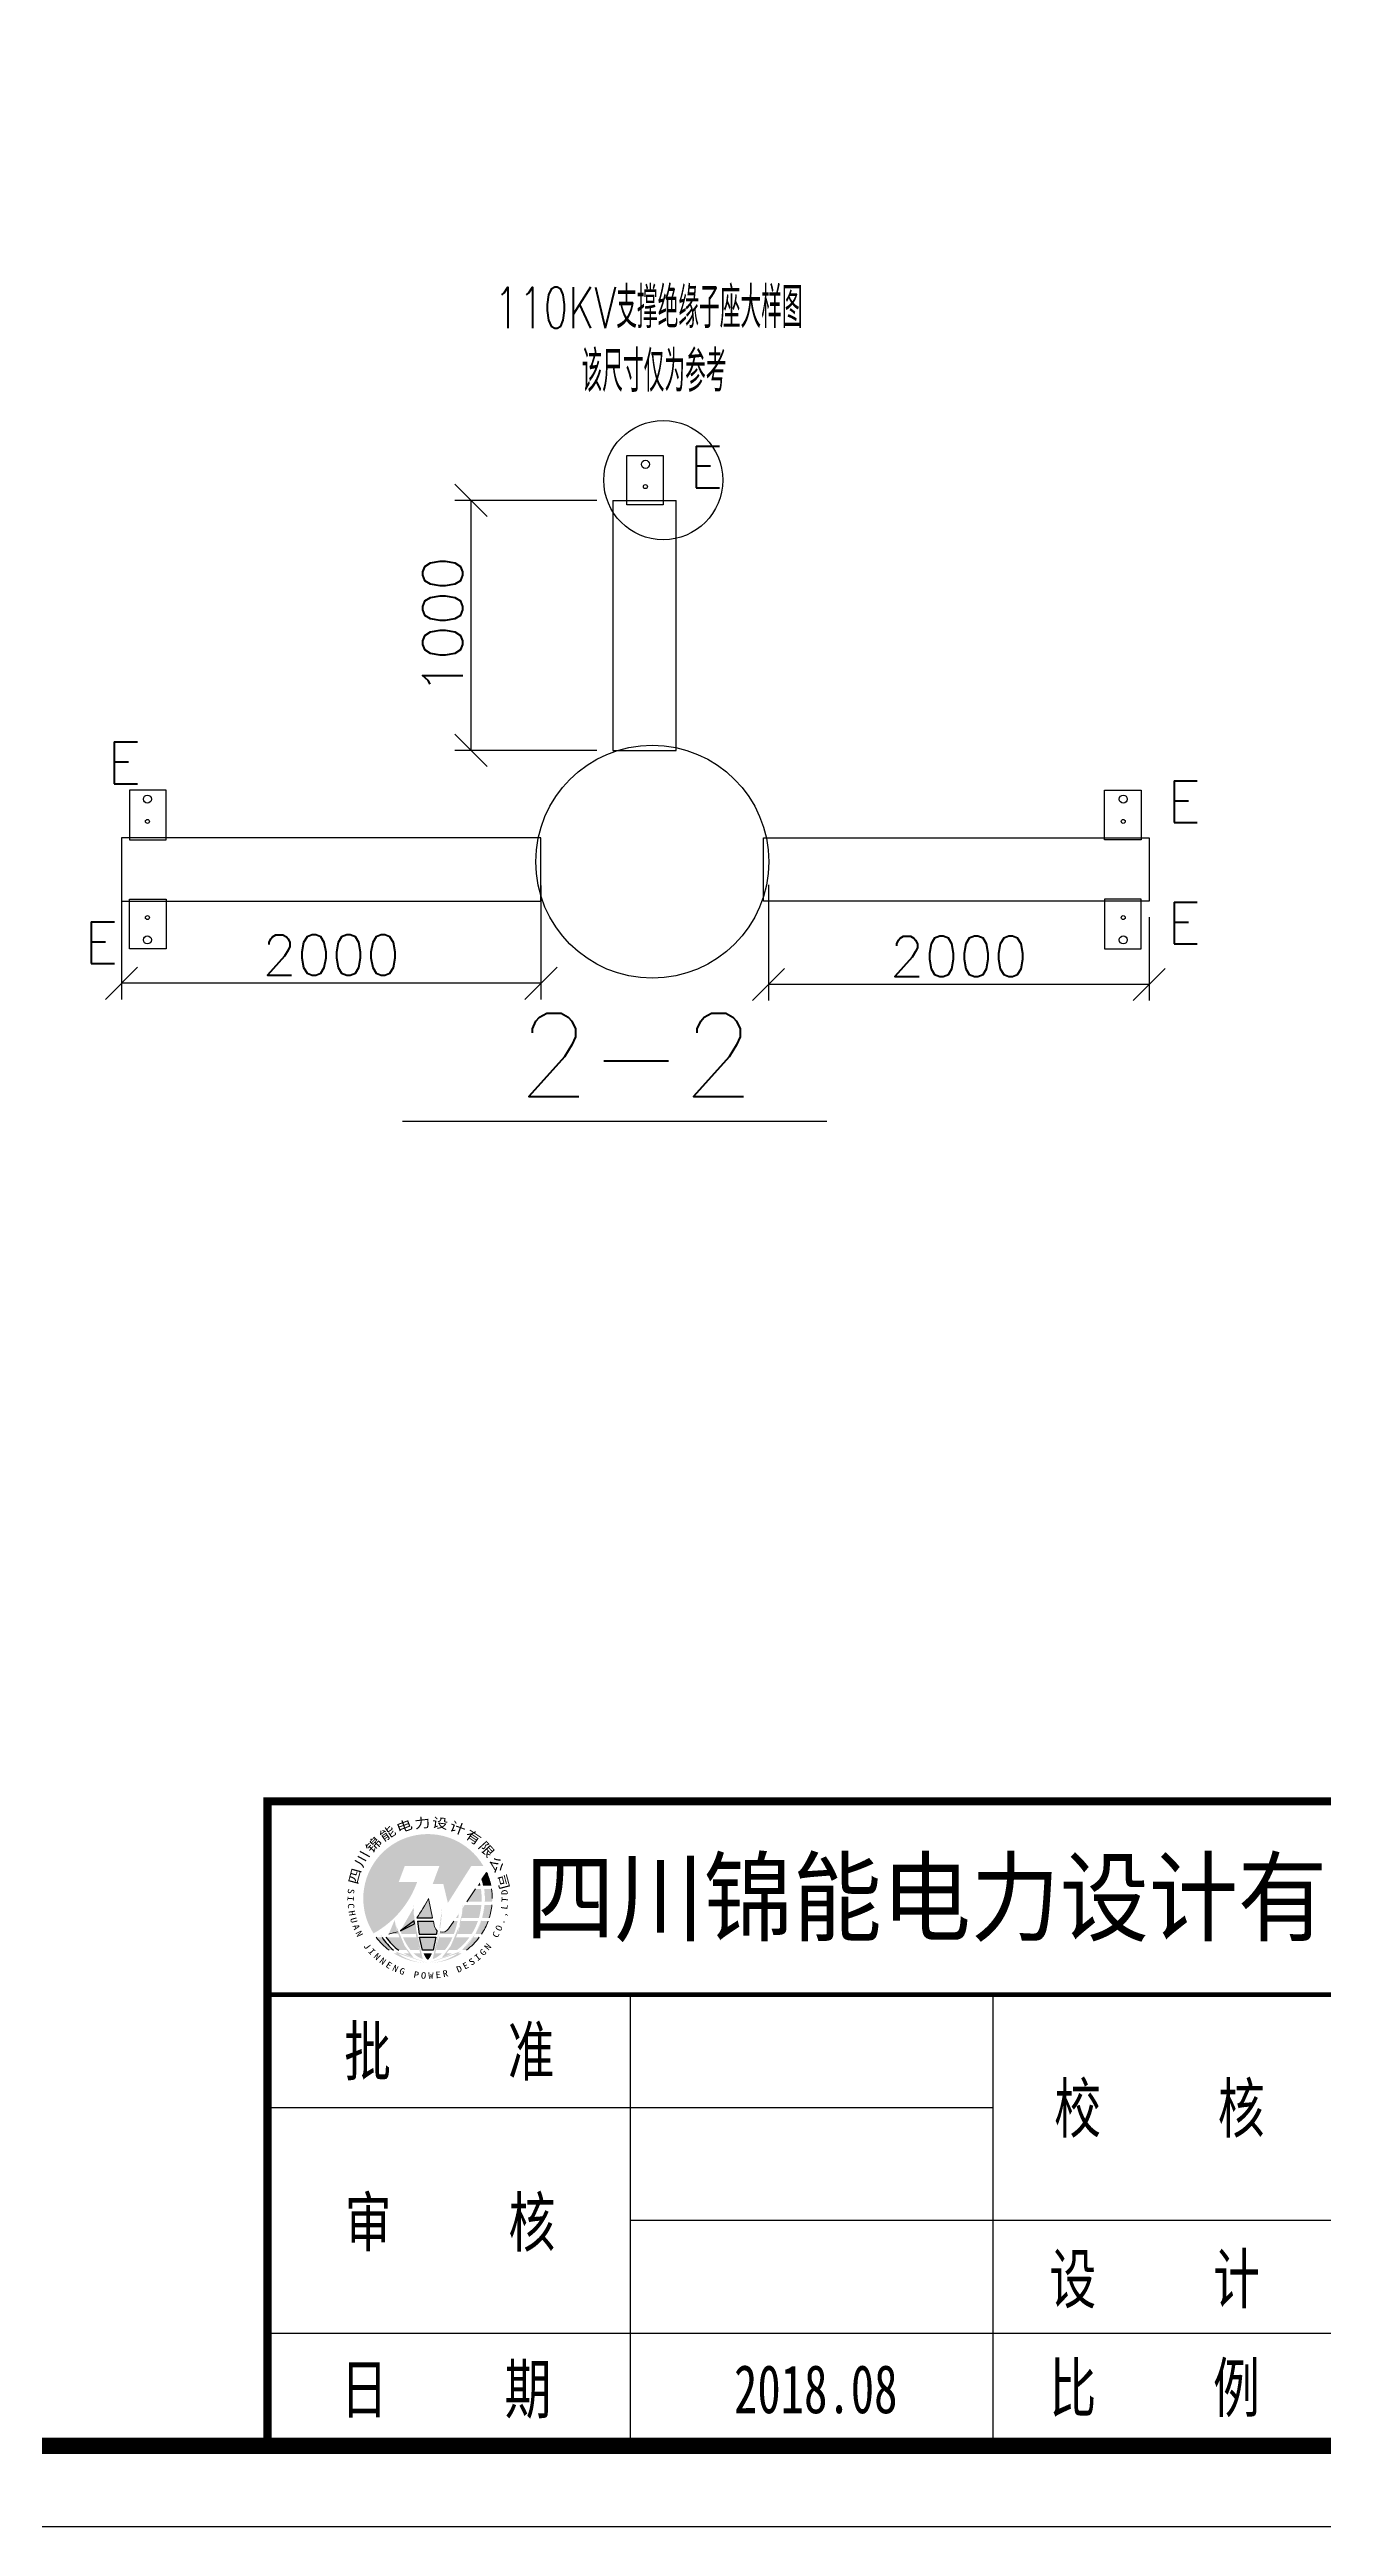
# Model space of a CAD drawing. Header units: inches. Extents: x 16 to 946, y -28 to 305.
# Drawn here: x 747.2 to 826.3, y 1.9 to 155.6 of the extents above; entities that cross this region are included whole.
import ezdxf

# ---------------------------------------------------------------- set-up
doc = ezdxf.new("R2010")
doc.units = ezdxf.units.IN
doc.header["$MEASUREMENT"] = 0
doc.layers.add('DRAW', color=7, linetype='Continuous')
doc.layers.add('表格层', color=3, linetype='Continuous')
doc.styles.add('DXFS', font='txt8.shx', dxfattribs={"width": 0.7, "bigfont": 'hztxt.shx'})
doc.styles.get("Standard").update_dxf_attribs({"font": 'txt', "bigfont": 'gbcbig.shx'})
doc.styles.add('宋体-0.71', font='', dxfattribs={"width": 0.71})
doc.styles.add('宋体-0.8', font='', dxfattribs={"width": 0.8})
doc.styles.add('宋体-0.9', font='', dxfattribs={"width": 0.9})
doc.styles.add('宋体－0.71', font='', dxfattribs={"width": 0.71})
doc.styles.get('宋体-0.71').set_extended_font_data('SimSun')
doc.styles.get('宋体-0.8').set_extended_font_data('SimSun')
doc.styles.get('宋体-0.9').set_extended_font_data('SimSun')
doc.styles.get('宋体－0.71').set_extended_font_data('SimSun')
doc.dimstyles.new('STANDARD$0', dxfattribs={"dimtxt": 2.5, "dimasz": 2, "dimexe": 1, "dimexo": 1, "dimgap": 0.5, "dimtad": 1, "dimdec": 0, "dimlfac": 100, "dimzin": 10, "dimdsep": 46, "dimlunit": 6, "dimtxsty": 'Standard', "dimblk1": 'OBLIQUE', "dimblk2": 'OBLIQUE', "dimsah": 1, "dimcen": 2.5, "dimclrd": 6, "dimclre": 6, "dimclrt": 2, "dimadec": 0, "dimazin": 0, "dimtfac": 1, "dimtdec": 0, "dimtofl": 0, "dimtmove": 0, "dimatfit": 3, "dimldrblk": 'OBLIQUE', "dimfxl": 1, "dimtolj": 1, "dimtzin": 10, "dimarcsym": 0})

# ---------------------------------------------------------------- blocks, each defined once
blk = doc.blocks.new('锦能logo')
h = blk.add_hatch(color=256)
h.set_gradient(color1=(0, 0, 255), color2=(209, 209, 255), rotation=134.99999999999994, one_color=1, tint=0.9100000262260437, name='CURVED')
h.paths.add_polyline_path([(2956.981062167134, 7398.653929549574, 0.1437894166291007), (2957.616142303794, 7396.491219602932, 0.1827803456007146), (2960.321191244089, 7399.67334109557), (2959.180153983889, 7399.67334109557), (2959.553200110413, 7400.673341095568), (2961.705198880404, 7400.673341095568), (2961.291227192975, 7399.563634659838), (2961.944313963222, 7399.563634659838), (2962.22901424623, 7398.383151630135), (2963.6834255885, 7400.673341095568), (2964.433883768071, 7400.673341095568, 0.7651000113716319)])
h = blk.add_hatch(color=256)
edge = h.paths.add_edge_path()
edge.add_line((2964.636341288388, 7400.278409326524), (2964.359166231878, 7399.866872934381))
edge.add_ellipse((2960.981062167133, 7398.653929549574), major_axis=(0, 4), ratio=0.8862548494234943, start_angle=281.5369590328168, end_angle=287.6520596271704, ccw=False)
edge.add_line((2964.45445762818, 7399.453929549574), (2964.900245755586, 7399.453929549574))
edge.add_arc((2960.981062167133, 7398.653929549574), 3.999999999999953, 11.53695903281878, 23.96132766610068)
edge = h.paths.add_edge_path()
edge.add_spline(control_points=[(2964.250670857409, 7399.453929549574), (2964.238540475621, 7399.518107791411), (2964.224955721538, 7399.581923909234), (2964.209926932942, 7399.645289493854)], knot_values=[4.923285607825284, 4.923285607825284, 4.923285607825284, 4.923285607825284, 4.974821320729691, 4.974821320729691, 4.974821320729691, 4.974821320729691], degree=3, periodic=0)
edge.add_line((2964.209926932942, 7399.645289493854), (2964.081043547701, 7399.453929549574))
edge.add_line((2964.081043547701, 7399.453929549574), (2964.250670857409, 7399.453929549574))
h = blk.add_hatch(color=256)
edge = h.paths.add_edge_path()
edge.add_line((2960.303633320672, 7397.453929549576), (2961.275626788034, 7397.453929549574))
edge.add_line((2961.275626788034, 7397.453929549574), (2961.028117067938, 7398.653859529253))
edge.add_arc((2949.396426195539, 7404.858068765025), 13.18288453989743, 325.8301632773273, 331.9250557706892, ccw=False)
h.paths.add_polyline_path([(2960.656764305257, 7395.45319312562), (2960.470422019384, 7396.254326736809), (2961.491919576964, 7396.254326736809), (2961.312051362964, 7395.45319312562)])
edge = h.paths.add_edge_path()
edge.add_line((2961.554203114296, 7396.67963156367), (2961.523220757679, 7396.454030657793))
edge.add_line((2961.523220757679, 7396.454030657793), (2960.438661576827, 7396.454030657792))
edge.add_line((2960.438661576827, 7396.454030657792), (2960.338518995747, 7397.25691873606))
edge.add_line((2960.338518995747, 7397.25691873606), (2961.331495671739, 7397.253929549575))
edge.add_line((2961.331495671739, 7397.253929549575), (2961.373950294682, 7397.011791336146))
edge.add_arc((2961.870947410163, 7397.066507578737), 0.4999999999999713, 186.2826018710461, 230.6920239323921)
h.paths.add_polyline_path([(2959.288296430605, 7396.660355698461), (2960.160759453479, 7397.090699799897), (2960.137815593471, 7397.262492086918)])
h = blk.add_hatch(color=256)
edge = h.paths.add_edge_path()
edge.add_spline(control_points=[(2964.321339429546, 7398.453929549575), (2964.333550000845, 7398.721104585125), (2964.320737977568, 7398.989764808892), (2964.28360268591, 7399.253929549574)], knot_values=[4.660048990562125, 4.660048990562125, 4.660048990562125, 4.660048990562125, 4.870036013834051, 4.870036013834051, 4.870036013834051, 4.870036013834051], degree=3, periodic=0)
edge.add_line((2964.28360268591, 7399.253929549574), (2963.946340973735, 7399.253929549574))
edge.add_line((2963.946340973735, 7399.253929549574), (2963.407530677874, 7398.453929549575))
edge.add_line((2963.407530677874, 7398.453929549575), (2964.321339429546, 7398.453929549575))
edge = h.paths.add_edge_path()
edge.add_line((2964.935806153789, 7399.253929549574), (2964.485973203536, 7399.253929549574))
edge.add_ellipse((2960.981062167133, 7398.653929549574), major_axis=(0, 4), ratio=0.8862548494234943, start_angle=267.13401601740213, end_angle=278.626926558679, ccw=False)
edge.add_line((2964.521647517566, 7398.453929549575), (2964.976059038221, 7398.453929549575))
edge.add_arc((2960.981062167133, 7398.653929549577), 3.999999999999988, 357.1340160173777, 359.9999999999757)
edge.add_arc((2960.981062167133, 7398.653929549573), 4, 1.13991e-11, 8.626926558690478)
edge = h.paths.add_edge_path()
edge.add_spline(control_points=[(2964.154284994874, 7397.453929549576), (2964.226842945412, 7397.701088076622), (2964.277265516587, 7397.956760359453), (2964.305052440105, 7398.228478990844), (2964.306294910523, 7398.241200859534), (2964.307479708482, 7398.253929549574)], knot_values=[4.39285942548523, 4.39285942548523, 4.39285942548523, 4.39285942548523, 4.597508568944722, 4.597508568944722, 4.607554696123628, 4.607554696123628, 4.607554696123628, 4.607554696123628], degree=3, periodic=0)
edge.add_line((2964.307479708481, 7398.253929549574), (2963.272828103908, 7398.253929549574))
edge.add_line((2963.272828103909, 7398.253929549574), (2963.152534636767, 7398.075323508726))
edge.add_ellipse((2960.981062167133, 7398.653929549574), major_axis=(0, 4), ratio=0.548638331573045, start_angle=252.54239687627899, end_angle=261.68290055675214, ccw=False)
edge.add_line((2963.074532614683, 7397.453929549574), (2964.154284994874, 7397.453929549574))
edge = h.paths.add_edge_path()
edge.add_line((2964.96101191556, 7398.253929549574), (2964.508311932138, 7398.253929549574))
edge.add_ellipse((2960.981062167133, 7398.653929549574), major_axis=(0, 4), ratio=0.8862548494234943, start_angle=252.5423968762787, end_angle=264.2608295227337, ccw=False)
edge.add_line((2964.362795140377, 7397.453929549574), (2964.796818972801, 7397.453929549574))
edge.add_arc((2960.981062167133, 7398.653929549573), 3.999999999999845, 342.5423968762892, 354.2608295227445)
edge = h.paths.add_edge_path()
edge.add_spline(control_points=[(2963.708071417149, 7396.453929549574), (2963.722060495244, 7396.476284119536), (2963.735835845721, 7396.498816594688), (2963.885982688607, 7396.750288058729), (2964.000270169787, 7396.996499318715), (2964.090091903093, 7397.253929549575)], knot_values=[4.097934744531436, 4.097934744531436, 4.097934744531436, 4.097934744531436, 4.119530461088637, 4.119530461088637, 4.337106801878666, 4.337106801878666, 4.337106801878666, 4.337106801878666], degree=3, periodic=0)
edge.add_line((2964.090091903093, 7397.253929549575), (2963.036809336644, 7397.253929549575))
edge.add_ellipse((2960.981062167133, 7398.653929549574), major_axis=(0, 4), ratio=0.548638331573045, start_angle=236.63298703077072, end_angle=249.5126848852783, ccw=False)
edge.add_line((2962.813875537502, 7396.453929549574), (2963.708071417149, 7396.453929549574))
edge = h.paths.add_edge_path()
edge.add_line((2964.728060966172, 7397.253929549575), (2964.301858023566, 7397.253929549575))
edge.add_ellipse((2960.981062167133, 7398.653929549574), major_axis=(0, 4), ratio=0.8862548494234943, start_angle=236.6329870307723, end_angle=249.51268488527768, ccw=False)
edge.add_line((2963.941737067337, 7396.453929549574), (2964.321720784831, 7396.453929549574))
edge.add_arc((2960.981062167133, 7398.653929549574), 3.999999999999916, 326.6329870307686, 339.5126848852755)
edge = h.paths.add_edge_path()
edge.add_spline(control_points=[(2962.784279539617, 7395.453929549574), (2963.0816886685, 7395.670685139674), (2963.349455536195, 7395.941706136046), (2963.573843342575, 7396.253929549574)], knot_values=[3.714253050741603, 3.714253050741603, 3.714253050741603, 3.714253050741603, 4.031885701711839, 4.031885701711839, 4.031885701711839, 4.031885701711839], degree=3, periodic=0)
edge.add_line((2963.573843342575, 7396.253929549574), (2962.736704828167, 7396.253929549574))
edge.add_ellipse((2960.981062167133, 7398.653929549574), major_axis=(0, 4), ratio=0.548638331573045, start_angle=216.8698976458475, end_angle=233.130102354157, ccw=False)
edge.add_line((2962.297794162909, 7395.453929549574), (2962.784279539617, 7395.453929549574))
edge = h.paths.add_edge_path()
edge.add_line((2964.181062167133, 7396.253929549574), (2963.817077685288, 7396.253929549574))
edge.add_ellipse((2960.981062167133, 7398.653929549574), major_axis=(0, 4), ratio=0.8862548494234943, start_angle=216.8698976458474, end_angle=233.1301023541559, ccw=False)
edge.add_line((2963.108073805749, 7395.453929549574), (2963.381062167133, 7395.453929549574))
edge.add_arc((2960.981062167133, 7398.653929549574), 3.999999999999961, 306.8698976458538, 323.1301023541625)
h = blk.add_hatch(color=256)
edge = h.paths.add_edge_path()
edge.add_ellipse((2960.981062167133, 7398.653929549574), major_axis=(0, 4), ratio=0.2227920946588142, start_angle=112.99399430776069, end_angle=123.36701296922661, ccw=False)
edge.add_arc((2957.627393821145, 7401.120008587621), 4.758928899940781, 290.43028847167915, 302.16282589198244, ccw=False)
edge.add_spline(control_points=[(2959.288581126923, 7396.660427776624), (2959.311716001526, 7396.59007686566), (2959.336077830355, 7396.521201268988), (2959.361581253227, 7396.453929549574)], knot_values=[2.11062697296516, 2.11062697296516, 2.11062697296516, 2.11062697296516, 2.174523381089376, 2.174523381089376, 2.174523381089376, 2.174523381089376], degree=3, periodic=0)
edge.add_line((2959.361581253227, 7396.453929549574), (2960.236789836156, 7396.453929549574))
edge = h.paths.add_edge_path()
edge.add_ellipse((2960.981062167133, 7398.653929549574), major_axis=(0, 4), ratio=0.548638331573045, start_angle=120.9869532087852, end_angle=123.36701296923081, ccw=False)
edge.add_arc((2957.627393821145, 7401.120008587621), 4.75892889994079, 281.33658652327006, 288.02179753906887, ccw=False)
edge.add_line((2958.562867329798, 7396.453929549574), (2959.148248796764, 7396.453929549574))
edge = h.paths.add_edge_path()
edge.add_ellipse((2960.981062167133, 7398.653929549574), major_axis=(0, 4), ratio=0.8862548494234943, start_angle=126.86989764584419, end_angle=143.1301023541536, ccw=False)
edge.add_line((2958.145046648978, 7396.253929549574), (2957.781062167133, 7396.253929549574))
edge.add_arc((2960.981062167133, 7398.653929549574), 3.999999999999808, 216.869897645844, 233.130102354156)
edge.add_line((2958.581062167133, 7395.453929549574), (2958.854050528517, 7395.453929549574))
edge = h.paths.add_edge_path()
edge.add_ellipse((2960.981062167133, 7398.653929549574), major_axis=(0, 4), ratio=0.548638331573045, start_angle=126.869897645843, end_angle=143.1301023541535, ccw=False)
edge.add_line((2959.225419506099, 7396.253929549574), (2958.388133573606, 7396.253929549574))
edge.add_spline(control_points=[(2958.388133573605, 7396.253929549574), (2958.428873015288, 7396.197209226918), (2958.47105159217, 7396.141861338325), (2958.514584378582, 7396.087959601681)], knot_values=[2.251264128307453, 2.251264128307453, 2.251264128307453, 2.251264128307453, 2.308950918631056, 2.308950918631056, 2.308950918631056, 2.308950918631056], degree=3, periodic=0)
edge.add_spline(control_points=[(2958.514584378582, 7396.087959601681), (2958.579933067868, 7396.007045694479), (2958.648333350761, 7395.929390565146), (2958.719497950681, 7395.855243577877)], knot_values=[2.308950918631056, 2.308950918631056, 2.308950918631056, 2.308950918631056, 2.395546711078183, 2.395546711078183, 2.395546711078183, 2.395546711078183], degree=3, periodic=0)
edge.add_spline(control_points=[(2958.719497950681, 7395.855243577877), (2958.784879693385, 7395.787121797534), (2958.852594748059, 7395.721961178952), (2958.922420333952, 7395.659955102126)], knot_values=[2.395546711078183, 2.395546711078183, 2.395546711078183, 2.395546711078183, 2.475105702872352, 2.475105702872352, 2.475105702872352, 2.475105702872352], degree=3, periodic=0)
edge.add_spline(control_points=[(2958.922420333952, 7395.659955102126), (2958.998625351018, 7395.592284003029), (2959.07734416236, 7395.528370189746), (2959.158287177293, 7395.46846503519)], knot_values=[2.475105702872352, 2.475105702872352, 2.475105702872352, 2.475105702872352, 2.5619333928921, 2.5619333928921, 2.5619333928921, 2.5619333928921], degree=3, periodic=0)
edge.add_spline(control_points=[(2959.158287177293, 7395.46846503519), (2959.164869775819, 7395.463593316706), (2959.171467084271, 7395.458748109767), (2959.178078946897, 7395.453929549574)], knot_values=[2.5619333928921, 2.5619333928921, 2.5619333928921, 2.5619333928921, 2.568994555918444, 2.568994555918444, 2.568994555918444, 2.568994555918444], degree=3, periodic=0)
edge.add_line((2959.178078946897, 7395.453929549574), (2959.664330171358, 7395.453929549574))
edge = h.paths.add_edge_path()
edge.add_ellipse((2960.981062167133, 7398.653929549574), major_axis=(0, 4), ratio=0.2227920946588142, start_angle=126.8698976458474, end_angle=143.1301023541531, ccw=False)
edge.add_line((2960.268127464225, 7396.253929549574), (2959.44278636639, 7396.253929549574))
edge.add_spline(control_points=[(2959.44278636639, 7396.253929549574), (2959.566802330377, 7395.968304404979), (2959.711907769087, 7395.717357848514), (2959.885958734283, 7395.492582574107), (2959.901564914547, 7395.473031038097), (2959.917281615523, 7395.453929549574)], knot_values=[2.239461292921109, 2.239461292921109, 2.239461292921109, 2.239461292921109, 2.525164764367402, 2.525164764367402, 2.553069319174483, 2.553069319174483, 2.553069319174483, 2.553069319174483], degree=3, periodic=0)
edge.add_line((2959.917281615523, 7395.453929549574), (2960.446361139952, 7395.453929549574))
edge = h.paths.add_edge_path()
edge.add_ellipse((2960.981062167133, 7398.653929549574), major_axis=(0, 4), ratio=0.8862548494234943, start_angle=148.2116693829467, end_angle=179.9999999999962, ccw=False)
edge.add_line((2959.113607321071, 7395.253929549574), (2958.873931416562, 7395.253929549574))
edge.add_arc((2960.981062167133, 7398.653929549574), 4, 238.2116693829475, 269.9999999999968)
h = blk.add_hatch(color=256)
edge = h.paths.add_edge_path()
edge.add_ellipse((2960.981062167133, 7398.653929549574), major_axis=(0, 4), ratio=0.548638331573045, start_angle=148.2116693829451, end_angle=156.4349843470533, ccw=False)
edge.add_line((2959.825009467735, 7395.253929549574), (2959.487741293253, 7395.253929549574))
edge.add_spline(control_points=[(2959.487741293253, 7395.253929549574), (2959.497414595796, 7395.248441286056), (2959.50711107926, 7395.243007554984), (2959.705199304247, 7395.133381292929), (2959.901981436066, 7395.049746957019), (2960.103702934556, 7394.987501514934)], knot_values=[2.675861574488249, 2.675861574488249, 2.675861574488249, 2.675861574488249, 2.685596137520381, 2.685596137520381, 2.87426176627722, 2.87426176627722, 2.87426176627722, 2.87426176627722], degree=3, periodic=0)
edge = h.paths.add_edge_path()
edge.add_ellipse((2960.981062167133, 7398.653929549574), major_axis=(0, 4), ratio=0.2227920946588142, start_angle=148.2116693829511, end_angle=159.7350271753392, ccw=False)
edge.add_line((2960.511610093494, 7395.253929549574), (2960.102659638547, 7395.253929549574))
edge.add_spline(control_points=[(2960.102659638531, 7395.253929549589), (2960.271023879841, 7395.093847910067), (2960.447455135382, 7394.981508139251), (2960.639160360004, 7394.912288348518), (2960.655780749933, 7394.90669959402), (2960.672395110727, 7394.901526130303)], knot_values=[2.660182515614395, 2.660182515614395, 2.660182515614395, 2.660182515614395, 2.946025558428636, 2.946025558428636, 2.973172350748402, 2.973172350748402, 2.973172350748402, 2.973172350748402], degree=3, periodic=0)
edge = h.paths.add_edge_path(flags=17)
edge.add_spline(control_points=[(2961.858516553375, 7394.987577166084), (2962.070582387616, 7395.053111472752), (2962.277192669183, 7395.142258694488), (2962.474328626089, 7395.253929549574)], knot_values=[3.408957094167295, 3.408957094167295, 3.408957094167295, 3.408957094167295, 3.607306422438473, 3.607306422438473, 3.607306422438473, 3.607306422438473], degree=3, periodic=0)
edge.add_line((2962.474328626089, 7395.253929549574), (2962.137114866532, 7395.253929549574))
edge.add_ellipse((2960.981062167133, 7398.653929549574), major_axis=(0, 4), ratio=0.548638331573045, start_angle=203.5677259901117, end_angle=211.7883306170559, ccw=False)
edge = h.paths.add_edge_path()
edge.add_line((2963.088192917704, 7395.253929549574), (2962.848517013196, 7395.253929549574))
edge.add_ellipse((2960.981062167133, 7398.653929549574), major_axis=(0, 4), ratio=0.8862548494234943, start_angle=179.9999999999962, end_angle=211.7883306170542, ccw=False)
edge.add_arc((2960.981062167133, 7398.653929549574), 4, 269.9999999999968, 301.7883306170561)
h = blk.add_hatch(color=256)
edge = h.paths.add_edge_path()
edge.add_spline(control_points=[(2962.871261622121, 7397.453929549574), (2962.886847128583, 7397.541483108903), (2962.900749563245, 7397.630106074602), (2962.912924268924, 7397.719561386606)], knot_values=[4.39846764421691, 4.39846764421691, 4.39846764421691, 4.39846764421691, 4.469670888643413, 4.469670888643413, 4.469670888643413, 4.469670888643413], degree=3, periodic=0)
edge.add_line((2962.912924268924, 7397.719561386606), (2962.734017808048, 7397.453929549574))
edge.add_line((2962.734017808048, 7397.453929549574), (2962.871261622121, 7397.453929549574))
edge = h.paths.add_edge_path()
edge.add_spline(control_points=[(2962.600473923594, 7396.453929549574), (2962.640374726167, 7396.559172065085), (2962.677499260145, 7396.668319759509), (2962.757534068245, 7396.932966224926), (2962.797902888273, 7397.091194768968), (2962.832336246277, 7397.253929549575)], knot_values=[4.108645960211935, 4.108645960211935, 4.108645960211935, 4.108645960211935, 4.208607940612338, 4.208607940612338, 4.343707102819545, 4.343707102819545, 4.343707102819545, 4.343707102819545], degree=3, periodic=0)
edge.add_line((2962.832336246277, 7397.253929549575), (2962.599315234083, 7397.253929549575))
edge.add_line((2962.599315234084, 7397.253929549575), (2962.271781169773, 7396.767622488517))
edge.add_arc((2961.870947410164, 7397.066507578737), 0.4999999999999713, 255.2323980017045, 323.2896350481477, ccw=False)
edge.add_ellipse((2960.981062167133, 7398.653929549574), major_axis=(0, 4), ratio=0.2227920946588142, start_angle=236.6329870307735, end_angle=238.820130398395, ccw=False)
edge.add_line((2961.72533449811, 7396.453929549574), (2962.600473923594, 7396.453929549574))
edge = h.paths.add_edge_path()
edge.add_spline(control_points=[(2962.044765516351, 7395.453929549574), (2962.077254990169, 7395.493381026517), (2962.109265684618, 7395.534732932496), (2962.280280676527, 7395.769808874506), (2962.408222392252, 7395.997981287271), (2962.519292112041, 7396.253929549574)], knot_values=[3.730062961207604, 3.730062961207604, 3.730062961207604, 3.730062961207604, 3.787747146551104, 3.787747146551104, 4.043715071269597, 4.043715071269597, 4.043715071269597, 4.043715071269597], degree=3, periodic=0)
edge.add_line((2962.519292112041, 7396.253929549574), (2961.693996870041, 7396.253929549574))
edge.add_ellipse((2960.981062167133, 7398.653929549574), major_axis=(0, 4), ratio=0.2227920946588142, start_angle=216.869897645847, end_angle=233.13010235415152, ccw=False)
edge.add_line((2961.515763194314, 7395.453929549574), (2962.044765516351, 7395.453929549574))
edge = h.paths.add_edge_path()
edge.add_spline(control_points=[(2961.687206736099, 7395.108670120731), (2961.710849277093, 7395.126184182917), (2961.734401723015, 7395.144603203798), (2961.757839030543, 7395.1639211968)], knot_values=[3.526917542540041, 3.526917542540041, 3.526917542540041, 3.526917542540041, 3.566033487143058, 3.566033487143058, 3.566033487143058, 3.566033487143058], degree=3, periodic=0)
edge.add_spline(control_points=[(2961.757839030543, 7395.1639211968), (2961.791066722037, 7395.191308827008), (2961.824062991302, 7395.220503344761), (2961.856756475953, 7395.251487690944)], knot_values=[3.566033487143058, 3.566033487143058, 3.566033487143058, 3.566033487143058, 3.621489197586636, 3.621489197586636, 3.621489197586636, 3.621489197586636], degree=3, periodic=0)
edge.add_spline(control_points=[(2961.856756475953, 7395.251487690944), (2961.857614028328, 7395.252300412498), (2961.858471372382, 7395.25311436548), (2961.859328506827, 7395.253929549591)], knot_values=[3.621489197586636, 3.621489197586636, 3.621489197586636, 3.621489197586636, 3.622943804725669, 3.622943804725669, 3.622943804725669, 3.622943804725669], degree=3, periodic=0)
edge.add_line((2961.85932850681, 7395.253929549574), (2961.450514240773, 7395.253929549574))
edge.add_ellipse((2960.981062167133, 7398.653929549574), major_axis=(0, 4), ratio=0.2227920946588142, start_angle=200.2593301670571, end_angle=211.7883306170499, ccw=False)
edge.add_spline(control_points=[(2961.289646889722, 7394.901389705381), (2961.306832910057, 7394.9067557857), (2961.32402443564, 7394.91257148374), (2961.34122246483, 7394.918837188779)], knot_values=[3.309935535646117, 3.309935535646117, 3.309935535646117, 3.309935535646117, 3.338035074114369, 3.338035074114369, 3.338035074114369, 3.338035074114369], degree=3, periodic=0)
edge.add_spline(control_points=[(2961.34122246483, 7394.918837188779), (2961.358880588583, 7394.925270518653), (2961.376545568579, 7394.932178255442), (2961.399365473753, 7394.941710888665), (2961.404513032477, 7394.943903845129), (2961.409660913406, 7394.946139630558)], knot_values=[3.338035074114369, 3.338035074114369, 3.338035074114369, 3.338035074114369, 3.36688635248987, 3.36688635248987, 3.375288881217743, 3.375288881217743, 3.375288881217743, 3.375288881217743], degree=3, periodic=0)
edge.add_spline(control_points=[(2961.409660913406, 7394.946139630558), (2961.433397456778, 7394.956448691416), (2961.457140850441, 7394.967668326879), (2961.480866759613, 7394.979792719738)], knot_values=[3.375288881217743, 3.375288881217743, 3.375288881217743, 3.375288881217743, 3.4140323934231, 3.4140323934231, 3.4140323934231, 3.4140323934231], degree=3, periodic=0)
edge.add_spline(control_points=[(2961.480866759613, 7394.979792719738), (2961.503459204677, 7394.991337890781), (2961.526035795927, 7395.003703437707), (2961.548575522274, 7395.016884337836)], knot_values=[3.4140323934231, 3.4140323934231, 3.4140323934231, 3.4140323934231, 3.450925001616034, 3.450925001616034, 3.450925001616034, 3.450925001616034], degree=3, periodic=0)
edge.add_spline(control_points=[(2961.548575522274, 7395.016884337836), (2961.572467203149, 7395.030855841071), (2961.596317464107, 7395.04574344226), (2961.620101281948, 7395.061541159631)], knot_values=[3.450925001616034, 3.450925001616034, 3.450925001616034, 3.450925001616034, 3.490030464037291, 3.490030464037291, 3.490030464037291, 3.490030464037291], degree=3, periodic=0)
edge.add_spline(control_points=[(2961.620101281948, 7395.061541159631), (2961.642535885747, 7395.076442700357), (2961.664911371012, 7395.092154027529), (2961.687206736099, 7395.108670120731)], knot_values=[3.490030464037291, 3.490030464037291, 3.490030464037291, 3.490030464037291, 3.526917542540041, 3.526917542540041, 3.526917542540041, 3.526917542540041], degree=3, periodic=0)
h = blk.add_hatch(color=256)
edge = h.paths.add_edge_path()
edge.add_spline(control_points=[(2960.981062167194, 7394.853935159444), (2960.981727004263, 7394.854017897967), (2960.991820073574, 7394.85503193055), (2961.038327152559, 7394.893489684063), (2961.071455213247, 7394.93046201283), (2961.148447622351, 7395.051408580002), (2961.192914586096, 7395.141947061633), (2961.236713616394, 7395.253929549574)], knot_values=[3.169311877621223, 3.169311877621223, 3.169311877621223, 3.169311877621223, 3.323781551669675, 3.323781551669675, 3.478251225718127, 3.478251225718127, 3.66092720216701, 3.66092720216701, 3.66092720216701, 3.66092720216701], degree=3, periodic=0)
edge.add_line((2961.236713616394, 7395.253929549574), (2960.725135237765, 7395.253929549574))
edge.add_spline(control_points=[(2960.725135237765, 7395.253929549574), (2960.779769687456, 7395.113926995359), (2960.836751859494, 7395.007446897527), (2960.9219513646, 7394.892951199977), (2960.953212038973, 7394.867689729759), (2960.977467314246, 7394.854184245434), (2960.980650265171, 7394.853986420347), (2960.981062167138, 7394.853935159435)], knot_values=[2.62227151623049, 2.62227151623049, 2.62227151623049, 2.62227151623049, 2.850686360674083, 2.850686360674083, 3.018171193868114, 3.018171193868114, 3.113873434683093, 3.113873434683093, 3.113873434683093, 3.113873434683093], degree=3, periodic=0)
at = {"color": 7, "lineweight": 0}
for p, q in [((2964.636341288388, 7400.278409326524), (2964.359166231878, 7399.866872934381)), ((2961.275626788034, 7397.453929549574), (2961.028117067938, 7398.653859529253)), ((2963.946340973735, 7399.253929549574), (2963.407530677874, 7398.453929549575)), ((2961.373950294682, 7397.011791336146), (2961.331495671739, 7397.253929549575)), ((2962.599315234083, 7397.253929549575), (2962.271781169773, 7396.767622488517))]:
    blk.add_line(p, q, dxfattribs=at)
for p, q in [((2960.137815593471, 7397.262492086918), (2959.288296430605, 7396.660355698461)), ((2959.288296430605, 7396.660355698461), (2960.160759453479, 7397.090699799897)), ((2960.160759453479, 7397.090699799897), (2960.137815593471, 7397.262492086918)), ((2960.303633320672, 7397.453929549576), (2961.275626788034, 7397.453929549574)), ((2960.338518995747, 7397.25691873606), (2961.331495671739, 7397.253929549575)), ((2960.338518995747, 7397.25691873606), (2960.438661576827, 7396.454030657792)), ((2960.438661576827, 7396.454030657792), (2961.523220757679, 7396.454030657793)), ((2960.470422019384, 7396.254326736809), (2961.491919576964, 7396.254326736809)), ((2960.656764305257, 7395.45319312562), (2960.470422019384, 7396.254326736809)), ((2961.312051362964, 7395.45319312562), (2960.656764305257, 7395.45319312562)), ((2961.491919576964, 7396.254326736809), (2961.312051362964, 7395.45319312562)), ((2961.554203114296, 7396.67963156367), (2961.523220757679, 7396.454030657793))]:
    blk.add_line(p, q)
for centre, radius, start, end in [((2960.981062167133, 7398.653929549574), 3.999999999999999, 11.53695903280796, 23.96132766610368), ((2949.396426195539, 7404.858068765025), 13.18288453989743, 325.8301632773273, 331.9250557706892), ((2960.981062167133, 7398.653929549573), 4, 0, 8.626926558710773), ((2961.870947410163, 7397.066507578737), 0.4999999999999713, 186.2826018710461, 230.6920239323921), ((2960.981062167133, 7398.653929549574), 4, 326.6329870307663, 339.5126848852572), ((2960.981062167133, 7398.653929549573), 3.999999999999999, 342.5423968762713, 354.2608295227657), ((2960.981062167133, 7398.653929549574), 4, 216.8698976458544, 233.1301023541664), ((2957.627393821145, 7401.120008587621), 4.758928899940781, 281.3365865232777, 288.0217975390541), ((2961.870947410164, 7397.066507578737), 0.4999999999999713, 255.232398001711, 323.2896350481268), ((2960.981062167133, 7398.653929549574), 4, 306.8698976458335, 323.1301023541456)]:
    blk.add_arc(centre, radius, start, end, dxfattribs=at)
for start_param, end_param in [(4.913746901175043, 5.020475540637175), (2.214297435588184, 2.498091544796467)]:
    blk.add_ellipse((2960.981062167133, 7398.653929549574), major_axis=(0, 4), ratio=0.8862548494234943, start_param=start_param, end_param=end_param)
blk.add_open_spline([(2958.388133573605, 7396.253929549574), (2958.612520476636, 7395.941522284908), (2958.880565643273, 7395.670749807746), (2959.178078946897, 7395.453929549574)], degree=3)
at = {"width": 1.199999999999999}
for s, height, rotation, style, p in [('能', 0.6, 34.0909090909091, '宋体-0.8', (2958.246008285137, 7402.167906883606)), ('电', 0.6, 20.45454545454546, '宋体-0.8', (2959.165383876876, 7402.687764077343)), ('力', 0.6, 6.818181818181818, '宋体-0.71', (2960.194816752031, 7402.993218109758)), ('设', 0.6, 353.1818181818182, '宋体－0.71', (2961.217755710953, 7403.090085648852)), ('计', 0.6, 339.5454545454545, '宋体-0.8', (2962.264045471879, 7402.92139644756)), ('川', 0.6, 61.36363636363636, '宋体-0.8', (2956.929735555601, 7400.541327975904)), ('锦', 0.6, 47.72727272727273, '宋体-0.9', (2957.506557434682, 7401.419712636435)), ('有', 0.6, 325.9090909090909, '宋体-0.8', (2963.230902280205, 7402.483390558791)), ('限', 0.6, 312.2727272727273, '宋体－0.71', (2964.07805952731, 7401.866034095592)), ('四', 0.6, 75.00000000000001, '宋体-0.8', (2956.620283041136, 7399.489826739384)), ('公', 0.6, 298.6363636363636, '宋体-0.8', (2964.75650162721, 7401.045383321623)), ('司', 0.6, 285, '宋体-0.8', (2965.244470925319, 7400.092294421289)), ('I', 0.4, 268.4131932482936, '宋体-0.8', (2956.006947292615, 7398.817443283114)), ('S', 0.4, 262.9846218197222, '宋体-0.8', (2956.044725810823, 7399.287284823755)), ('D', 0.4, 92.9846218197223, '宋体-0.8', (2965.952385471478, 7398.887382177773)), ('T', 0.4, 87.55605039115088, '宋体-0.8', (2965.952174378707, 7398.416024303976)), ('C', 0.4, 273.8417646768651, '宋体-0.8', (2956.013787457748, 7398.346134995589)), ('H', 0.4, 279.2703361054365, '宋体-0.8', (2956.065184948741, 7397.877587679225)), ('U', 0.4, 284.6989075340079, '宋体-0.8', (2956.16067872108, 7397.416004285682)), ('A', 0.4, 290.1274789625793, '宋体-0.8', (2956.29941217887, 7396.965525299001)), ('O', 0.4, 65.84176467686511, '宋体-0.8', (2965.511406205129, 7396.593701789512)), ('L', 0.4, 82.12747896257942, '宋体-0.8', (2965.907371537007, 7397.946800481983)), ('.', 0.4, 71.2703361054365, '宋体-0.8', (2965.685994555029, 7397.031534175053)), (',', 0.4, 76.698907534008, '宋体-0.8', (2965.818378835732, 7397.483919731822)), ('N', 0.4, 295.5560503911508, '宋体-0.8', (2956.480140858645, 7396.530191594751)), ('J', 0.4, 306.4131932482936, '宋体-0.8', (2956.960737049911, 7395.720409227881)), ('I', 0.4, 311.8417646768651, '宋体-0.8', (2957.256293529224, 7395.353224455203)), ('G', 0.4, 44.1274789625794, '宋体-0.8', (2964.427694801189, 7395.063765345557)), ('N', 0.4, 49.55605039115081, '宋体-0.8', (2964.751882952747, 7395.405935379516)), ('C', 0.4, 60.41319324829371, '宋体-0.8', (2965.296179874169, 7396.17435000853)), ('N', 0.4, 317.2703361054363, '宋体-0.8', (2957.585261836886, 7395.01564758647)), ('N', 0.4, 322.6989075340079, '宋体-0.8', (2957.944691069446, 7394.710706745434)), ('E', 0.4, 328.1274789625793, '宋体-0.8', (2958.331357083612, 7394.441137304956)), ('N', 0.4, 333.5560503911507, '宋体-0.8', (2958.741791417379, 7394.209357350224)), ('G', 0.4, 338.9846218197222, '宋体-0.8', (2959.172312402744, 7394.017445988105)), ('P', 0.4, 349.841764676865, '宋体-0.8', (2960.078021393778, 7393.759741885864)), ('O', 0.4, 355.2703361054365, '宋体-0.8', (2960.545085030853, 7393.696260796764)), ('W', 0.4, 0.6989075340078, '宋体-0.8', (2961.01605945935, 7393.677250866407)), ('E', 0.4, 6.127478962579288, '宋体-0.8', (2961.486719955994, 7393.702882617207)), ('R', 0.4, 11.5560503911507, '宋体-0.8', (2961.952844613533, 7393.772926127857)), ('D', 0.4, 22.4131932482936, '宋体-0.8', (2962.85483972493, 7394.04334247309)), ('E', 0.4, 27.84176467686501, '宋体-0.8', (2963.282619124345, 7394.241289625599)), ('S', 0.4, 33.2703361054365, '宋体-0.8', (2963.689753153948, 7394.47881893261)), ('I', 0.4, 38.69890753400791, '宋体-0.8', (2964.072589750047, 7394.753799714553))]:
    blk.add_text(s, height=height, rotation=rotation, dxfattribs=dict(at, style=style)).set_placement(p)
blk = doc.blocks.new('_OBLIQUE')
at = {"color": 0, "linetype": 'ByBlock'}
blk.add_line((-0.5, -0.5), (0.5, 0.5), dxfattribs=at)
blk = doc.blocks.new('*D10')
at = {"layer": 'DEFPOINTS', "color": 0}
for p in [(791.8275802773696, 104.7418046609323), (815.4444927896438, 102.7408396735677), (791.8275802773696, 97.56412175469222)]:
    blk.add_point(p, dxfattribs=at)
at = {"layer": 'DRAW', "color": 6, "lineweight": -2}
for p, q in [((791.8275802773696, 103.7418046609323), (791.8275802773696, 96.56412175469222)), ((815.4444927896438, 101.7408396735677), (815.4444927896438, 96.56412175469222))]:
    blk.add_line(p, q, dxfattribs=at)
at = {"layer": 'DRAW', "color": 6, "linetype": 'ByBlock', "lineweight": -2}
blk.add_line((815.4444927896438, 97.56412175469222), (791.8275802773696, 97.56412175469222), dxfattribs=at)
at = {"layer": 'DRAW', "color": 6, "lineweight": -2, "xscale": 2, "yscale": 2, "zscale": 2, "rotation": 180}
blk.add_blockref('_OBLIQUE', (791.8275802773696, 97.56412175469222), dxfattribs=at)
at = {"layer": 'DRAW', "color": 6, "lineweight": -2, "xscale": 2, "yscale": 2, "zscale": 2}
blk.add_blockref('_OBLIQUE', (815.4444927896438, 97.56412175469222), dxfattribs=at)
at = {"layer": 'DRAW', "color": 2, "insert": (803.6360365335067, 99.31412175469222), "char_height": 2.5, "attachment_point": 5}
blk.add_mtext('\\A1;2000', dxfattribs=at)
blk = doc.blocks.new('*D11')
at = {"layer": 'DEFPOINTS', "color": 0}
for p in [(751.6866653249836, 104.7020414468402), (777.7079352681812, 104.7020414468402), (751.6866653249836, 97.64251640296925)]:
    blk.add_point(p, dxfattribs=at)
at = {"layer": 'DRAW', "color": 6, "lineweight": -2}
for p, q in [((751.6866653249836, 103.7020414468402), (751.6866653249836, 96.64251640296925)), ((777.7079352681812, 103.7020414468402), (777.7079352681812, 96.64251640296925))]:
    blk.add_line(p, q, dxfattribs=at)
at = {"layer": 'DRAW', "color": 6, "linetype": 'ByBlock', "lineweight": -2}
blk.add_line((777.7079352681812, 97.64251640296925), (751.6866653249836, 97.64251640296925), dxfattribs=at)
at = {"layer": 'DRAW', "color": 6, "lineweight": -2, "xscale": 2, "yscale": 2, "zscale": 2, "rotation": 180}
blk.add_blockref('_OBLIQUE', (751.6866653249836, 97.64251640296925), dxfattribs=at)
at = {"layer": 'DRAW', "color": 6, "lineweight": -2, "xscale": 2, "yscale": 2, "zscale": 2}
blk.add_blockref('_OBLIQUE', (777.7079352681812, 97.64251640296925), dxfattribs=at)
at = {"layer": 'DRAW', "color": 2, "insert": (764.6973002965824, 99.39251640296925), "char_height": 2.5, "attachment_point": 5}
blk.add_mtext('\\A1;2000', dxfattribs=at)
blk = doc.blocks.new('*D12')
at = {"layer": 'DEFPOINTS', "color": 0}
for p in [(782.1713257208085, 127.6052367210336), (773.364129963009, 112.093024752879), (782.1713257208085, 112.093024752879)]:
    blk.add_point(p, dxfattribs=at)
at = {"layer": 'DRAW', "color": 6, "lineweight": -2}
for p, q in [((781.1713257208085, 127.6052367210336), (772.364129963009, 127.6052367210336)), ((781.1713257208085, 112.093024752879), (772.364129963009, 112.093024752879))]:
    blk.add_line(p, q, dxfattribs=at)
at = {"layer": 'DRAW', "color": 6, "linetype": 'ByBlock', "lineweight": -2}
blk.add_line((773.364129963009, 127.6052367210336), (773.364129963009, 112.093024752879), dxfattribs=at)
at = {"layer": 'DRAW', "color": 6, "lineweight": -2, "xscale": 2, "yscale": 2, "zscale": 2}
for p, rotation in [((773.364129963009, 127.6052367210336), 90), ((773.364129963009, 112.093024752879), 270)]:
    blk.add_blockref('_OBLIQUE', p, dxfattribs=dict(at, rotation=rotation))
at = {"layer": 'DRAW', "color": 2, "insert": (771.614129963009, 119.8491307369565), "char_height": 2.5, "attachment_point": 5, "rotation": 90}
blk.add_mtext('\\A1;1000', dxfattribs=at)

msp = doc.modelspace()

# ---------------------------------------------------------------- linework, layer by layer
for p, q in [((783.2437617965211, 34.89247187919432), (783.2437617965211, 6.892471879194318)), ((805.7437617965211, 34.89247187919432), (805.7437617965211, 6.892471879194318)), ((760.7437617965211, 27.89247187919432), (805.7437617965206, 27.89247187919432)), ((783.2437617965211, 20.89247187919432), (850.7437617965211, 20.89247187919432)), ((760.7437617965211, 13.89247187919432), (940.6605870559747, 13.89247187919432)), ((940.7437617965211, 6.892471879194318), (760.7437617965211, 6.892471879194318))]:
    msp.add_line(p, q)
msp.add_lwpolyline([(945.7437617965211, 298.8924718791943), (525.7437617965211, 298.8924718791943), (525.7437617965211, 1.892471879194318), (945.7437617965211, 1.892471879194318)], close=True)
at = {"const_width": 1}
msp.add_lwpolyline([(550.7437617965211, 6.892471879194318), (940.7437617965211, 6.892471879194318), (940.7437617965211, 293.8924718791943), (550.7437617965211, 293.8924718791943)], close=True, dxfattribs=at)
at = {"lineweight": 60, "const_width": 0.5}
msp.add_lwpolyline([(760.7437617965211, 6.892471879194318), (760.7437617965211, 46.89247187919432), (940.7437617965211, 46.89247187919432)], dxfattribs=at)
at = {"lineweight": 30, "const_width": 0.3}
msp.add_lwpolyline([(760.9937617965211, 34.89247187919432), (940.6605870559747, 34.89247187919432)], dxfattribs=at)
at = {"layer": 'DRAW'}
for p, q in [((782.1713257208085, 127.6052367210336), (786.0937292673534, 127.6052367210336)), ((769.1096667330039, 89.08318566319349), (795.4486652687756, 89.08318566319349))]:
    msp.add_line(p, q, dxfattribs=at)
for points in [[(783.0338641496401, 130.3966328499423), (785.2966962524715, 130.3966328499423), (785.2966962524715, 127.3234632467479), (783.0338641496401, 127.3234632467479)], [(754.451319675989, 109.6234798038545), (752.1884875731575, 109.6234798038545), (752.1884875731575, 106.5503102006601), (754.451319675989, 106.5503102006601)], [(812.6798384386384, 109.6234798038545), (814.9426705414699, 109.6234798038545), (814.9426705414699, 106.5503102006601), (812.6798384386384, 106.5503102006601)], [(777.7079352681812, 106.6632432201127), (751.6866653249836, 106.6632432201127), (751.6866653249836, 102.7408396735677), (777.7079352681812, 102.7408396735677)], [(791.523510800127, 106.6632432201127), (815.4444927896438, 106.6632432201127), (815.4444927896438, 102.7408396735677), (791.523510800127, 102.7408396735677)], [(754.451319675989, 99.78060308982958), (752.1884875731575, 99.78060308982958), (752.1884875731575, 102.8537726930203), (754.451319675989, 102.8537726930203)], [(812.6798384386384, 99.78060308982958), (814.9426705414699, 99.78060308982958), (814.9426705414699, 102.8537726930203), (812.6798384386384, 102.8537726930203)]]:
    msp.add_lwpolyline(points, close=True, dxfattribs=at)
msp.add_lwpolyline([(782.1713257208085, 127.6052367210336), (782.1713257208085, 112.093024752879), (786.0937292673534, 112.093024752879), (786.0937292673534, 127.6052367210336)], dxfattribs=at)
for centre, radius in [((785.2966962524715, 128.8600480483451), 3.693413453304692), ((784.1920031978207, 129.8422795685124), 0.2490365649107844), ((784.1893665287989, 128.4576076927056), 0.1245182824553922), ((784.6157230341541, 105.1852369869098), 7.225476947872084), ((753.2931806278084, 109.0691265224245), 0.2490365649107844), ((813.837977486819, 109.0691265224245), 0.2490365649107844), ((753.2958172968229, 107.6844546466177), 0.1245182824553922), ((813.8353408178045, 107.6844546466177), 0.1245182824553922), ((753.2958172968229, 101.7196282470627), 0.1245182824553922), ((813.8353408178045, 101.7196282470627), 0.1245182824553922), ((753.2931806278084, 100.3349563712595), 0.2490365649107844), ((813.837977486819, 100.3349563712595), 0.2490365649107844)]:
    msp.add_circle(centre, radius, dxfattribs=at)

# ---------------------------------------------------------------- block references
msp.add_blockref('锦能logo', (-2190.295886543237, -7357.801037528503))

# ---------------------------------------------------------------- texts
msp.add_text('2-2', height=5.184).set_placement((776.2880323756744, 90.60945475334438))
for s, height, style, width, p in [('四川锦能电力设计有限公司', 4.5, '宋体-0.9', 0.9, (776.7573215823018, 38.68097165849508)), ('批     准', 3, '宋体-0.71', 0.71, (765.4983672199801, 29.87393335599086)), ('校     核', 3, '宋体-0.71', 0.71, (809.5525977506791, 26.34861296608256)), ('审     核', 3, '宋体-0.71', 0.71, (765.54376847494, 19.27315958999975)), ('设     计', 3, '宋体-0.71', 0.71, (809.2571964957192, 15.75986796719667)), ('日     期', 3, '宋体-0.71', 0.71, (765.2937684747071, 8.9203756592226)), ('比     例', 3, '宋体-0.71', 0.71, (809.2571964958356, 8.996414589362075)), ('2018.08', 3, '宋体-0.71', 0.71, (789.686738921037, 8.9203756592226))]:
    msp.add_text(s, height=height, dxfattribs=dict(style=style, width=width)).set_placement(p)
at = {"layer": '表格层', "color": 7, "width": 0.7}
for s, p in [('110KV支撑绝缘子座大样图', (774.8164606134196, 138.2936051320517)), ('该尺寸仅为参考', (780.229878041162, 134.3403282573067))]:
    msp.add_text(s, height=2.548, dxfattribs=at).set_placement(p)
at = {"layer": '表格层', "color": 7, "style": 'DXFS'}
for p in [(786.8960927790231, 128.3823485615553), (750.7800861089872, 110.0197377707168), (816.5420670680214, 107.6091955154675), (749.3604179993727, 98.86166969917895), (816.5420670680214, 100.081818416556)]:
    msp.add_text('E', height=2.594592, dxfattribs=at).set_placement(p)

# ---------------------------------------------------------------- dimensions: what is measured, and where the dimension line sits
at = {"layer": 'DRAW'}
dim = msp.add_linear_dim(base=(773.364129963009, 112.093024752879), p1=(782.1713257208085, 127.6052367210336), p2=(782.1713257208085, 112.093024752879), angle=90, text='1000', dimstyle='STANDARD$0', override={"dimfxl": 1.25}, dxfattribs=at)
dim.commit()
dim.dimension.update_dxf_attribs({"geometry": '*D12', "text_midpoint": (771.614129963009, 119.8491307369565)})
for base, p1, p2, picture, middle in [((751.6866653249836, 97.64251640296925), (777.7079352681812, 104.7020414468402), (751.6866653249836, 104.7020414468402), '*D11', (764.6973002965824, 99.39251640296925)), ((791.8275802773696, 97.56412175469222), (815.4444927896438, 102.7408396735677), (791.8275802773696, 104.7418046609323), '*D10', (803.6360365335067, 99.31412175469222))]:
    dim = msp.add_linear_dim(base=base, p1=p1, p2=p2, text='2000', dimstyle='STANDARD$0', override={"dimfxl": 1.25}, dxfattribs=at)
    dim.commit()
    dim.dimension.update_dxf_attribs({"geometry": picture, "text_midpoint": middle})

doc.saveas('drawing.dxf')
